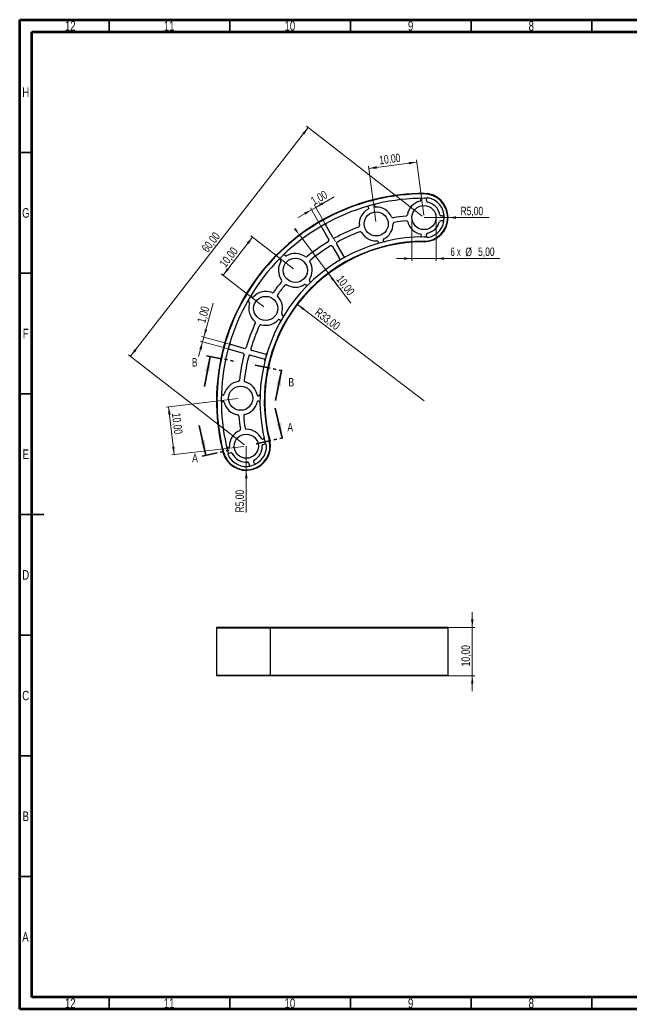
# Model space of a CAD drawing. Header units: millimetres. Extents: x 15 to 589, y 5 to 415.
# Drawn here: x 15 to 268.4, y 5 to 415 of the extents above; entities that cross this region are included whole.
import ezdxf

# ---------------------------------------------------------------- set-up
doc = ezdxf.new("R2010")
doc.units = ezdxf.units.MM
doc.linetypes.add('PHANTOM', pattern=[12.7, 6.35, -1.27, 1.27, -1.27, 1.27, -1.27])
doc.styles.add('SLDTEXTSTYLE0', font='TXT', dxfattribs={"width": 0.75})
doc.styles.add('SLDTEXTSTYLE4', font='TXT', dxfattribs={"width": 0.666667})
doc.dimstyles.new('SLDDIMSTYLE0', dxfattribs={"dimtxt": 3.5, "dimasz": 3.302, "dimexe": 0, "dimexo": 0.0625, "dimgap": 0.875, "dimtad": 1, "dimlfac": 0.5, "dimrnd": 1e-09, "dimzin": 12, "dimdsep": 46, "dimtxsty": 'SLDTEXTSTYLE0', "dimsah": 1, "dimcen": 0.09, "dimadec": 0, "dimazin": 3, "dimtfac": 1, "dimtofl": 0, "dimtmove": 0, "dimatfit": 3, "dimfxl": 0, "dimfrac": 2, "dimtolj": 1, "dimtzin": 12, "dimarcsym": 0})
doc.dimstyles.new('SLDDIMSTYLE1', dxfattribs={"dimtxt": 3.5, "dimasz": 3.302, "dimexe": 0, "dimexo": 0.0625, "dimgap": 0.875, "dimtad": 1, "dimlfac": 0.5, "dimrnd": 1e-09, "dimzin": 12, "dimdsep": 46, "dimtxsty": 'SLDTEXTSTYLE0', "dimsah": 1, "dimcen": 0, "dimadec": 0, "dimazin": 3, "dimtfac": 1, "dimtofl": 0, "dimtmove": 0, "dimatfit": 3, "dimfxl": 0, "dimfrac": 2, "dimtolj": 1, "dimtzin": 12, "dimarcsym": 0})
doc.dimstyles.new('SLDDIMSTYLE2', dxfattribs={"dimtxt": 3.5, "dimasz": 3.302, "dimexe": 0, "dimexo": 0.0625, "dimgap": 0.875, "dimtad": 1, "dimlfac": 0.5, "dimrnd": 1e-09, "dimzin": 12, "dimdsep": 46, "dimtxsty": 'SLDTEXTSTYLE0', "dimsah": 1, "dimcen": 0.09, "dimadec": 0, "dimazin": 3, "dimtfac": 1, "dimtmove": 0, "dimatfit": 0, "dimfxl": 0, "dimfrac": 2, "dimtolj": 1, "dimtzin": 12, "dimarcsym": 0})

# ---------------------------------------------------------------- blocks, each defined once
blk = doc.blocks.new('_D')
at = {"color": 7, "linetype": 'Continuous', "lineweight": 0}
for p, q in [((60.9, 275.59), (134.55, 370.33)), ((181.72, 333.66), (133.77, 370.95)), ((108.07, 238.92), (60.11, 276.21))]:
    blk.add_line(p, q, dxfattribs=at)
at = {"color": 7, "linetype": 'Continuous', "lineweight": 18}
for points in [[(134.55, 370.33), (132.13, 368.04), (132.93, 367.41)], [(60.9, 275.59), (63.33, 277.89), (62.53, 278.51)]]:
    blk.add_solid(points, dxfattribs=at)
at = {"color": 7, "linetype": 'Continuous', "lineweight": 18, "insert": (90.07, 320.46), "char_height": 3.5, "attachment_point": 1, "rotation": 52.1364, "style": 'SLDTEXTSTYLE0'}
blk.add_mtext('60,00', dxfattribs=at)
blk = doc.blocks.new('_D_1')
at = {"color": 7, "linetype": 'Continuous', "lineweight": 0}
for p, q in [((105.53, 258.06), (75.67, 254.54)), ((76.67, 254.66), (79, 234.8)), ((107.86, 238.19), (78.01, 234.68))]:
    blk.add_line(p, q, dxfattribs=at)
at = {"color": 7, "linetype": 'Continuous', "lineweight": 18}
for points in [[(76.67, 254.66), (76.55, 251.32), (77.56, 251.44)], [(79, 234.8), (79.12, 238.13), (78.11, 238.02)]]:
    blk.add_solid(points, dxfattribs=at)
at = {"color": 7, "linetype": 'Continuous', "lineweight": 18, "insert": (81.49, 252.27), "char_height": 3.5, "attachment_point": 1, "rotation": 276.7119, "style": 'SLDTEXTSTYLE0'}
blk.add_mtext('10,00', dxfattribs=at)
blk = doc.blocks.new('_D_2')
at = {"color": 7, "linetype": 'Continuous', "lineweight": 0}
for p, q in [((99.23, 309.13), (111.5, 324.92)), ((128.38, 311.8), (110.71, 325.53)), ((116.11, 296.01), (98.44, 309.74))]:
    blk.add_line(p, q, dxfattribs=at)
at = {"color": 7, "linetype": 'Continuous', "lineweight": 18}
for points in [[(111.5, 324.92), (109.08, 322.62), (109.88, 322)], [(99.23, 309.13), (101.66, 311.42), (100.85, 312.05)]]:
    blk.add_solid(points, dxfattribs=at)
at = {"color": 7, "linetype": 'Continuous', "lineweight": 18, "insert": (97.49, 314.24), "char_height": 3.5, "attachment_point": 1, "rotation": 52.1364, "style": 'SLDTEXTSTYLE0'}
blk.add_mtext('10,00', dxfattribs=at)
blk = doc.blocks.new('_D_3')
at = {"color": 7, "linetype": 'Continuous', "lineweight": 0}
for p, q in [((182.38, 334.04), (179.33, 357.03)), ((162.55, 331.41), (159.5, 354.4)), ((159.63, 353.41), (179.46, 356.04))]:
    blk.add_line(p, q, dxfattribs=at)
at = {"color": 7, "linetype": 'Continuous', "lineweight": 18}
for points in [[(159.63, 353.41), (162.97, 353.34), (162.84, 354.35)], [(179.46, 356.04), (176.12, 356.11), (176.25, 355.1)]]:
    blk.add_solid(points, dxfattribs=at)
at = {"color": 7, "linetype": 'Continuous', "lineweight": 18, "insert": (163.74, 358.5), "char_height": 3.5, "attachment_point": 1, "rotation": 7.5608, "style": 'SLDTEXTSTYLE0'}
blk.add_mtext('10,00', dxfattribs=at)
blk = doc.blocks.new('_D_4')
at = {"color": 7, "linetype": 'Continuous', "lineweight": 0}
for q in [(182.51, 333.05), (209.51, 333.05)]:
    blk.add_line((192.51, 333.05), q, dxfattribs=at)
at = {"color": 7, "linetype": 'Continuous', "lineweight": 18}
blk.add_solid([(192.51, 333.05), (195.81, 332.54), (195.81, 333.55)], dxfattribs=at)
at = {"color": 7, "linetype": 'Continuous', "lineweight": 18, "insert": (197.63, 337.53), "char_height": 3.5, "attachment_point": 1, "style": 'SLDTEXTSTYLE0'}
blk.add_mtext('R5,00', dxfattribs=at)
blk = doc.blocks.new('_D_5')
at = {"color": 7, "linetype": 'Continuous', "lineweight": 0}
for q in [(108.86, 238.31), (108.86, 210.85)]:
    blk.add_line((108.86, 228.31), q, dxfattribs=at)
at = {"color": 7, "linetype": 'Continuous', "lineweight": 18}
blk.add_solid([(108.86, 228.31), (108.35, 225.01), (109.37, 225.01)], dxfattribs=at)
at = {"color": 7, "linetype": 'Continuous', "lineweight": 18, "insert": (104.37, 210.85), "char_height": 3.5, "attachment_point": 1, "rotation": 90, "style": 'SLDTEXTSTYLE0'}
blk.add_mtext('R5,00', dxfattribs=at)
blk = doc.blocks.new('_D_6')
at = {"color": 7, "linetype": 'Continuous', "lineweight": 0}
blk.add_line((130.03, 297.07), (182.51, 257.05), dxfattribs=at)
at = {"color": 7, "linetype": 'Continuous', "lineweight": 18}
blk.add_solid([(130.03, 297.07), (132.35, 294.66), (132.96, 295.47)], dxfattribs=at)
at = {"color": 7, "linetype": 'Continuous', "lineweight": 18, "insert": (139.09, 295.83), "char_height": 3.5, "attachment_point": 1, "rotation": 322.6713, "style": 'SLDTEXTSTYLE0'}
blk.add_mtext('R33,00', dxfattribs=at)
blk = doc.blocks.new('_D_7')
at = {"color": 7, "linetype": 'Continuous', "lineweight": 0}
for p, q in [((130.89, 325.83), (152.13, 297.53)), ((130.89, 325.83), (142.9, 309.84)), ((142.9, 309.84), (146.71, 304.76))]:
    blk.add_line(p, q, dxfattribs=at)
at = {"color": 7, "linetype": 'Continuous', "lineweight": 18}
for points in [[(130.89, 325.83), (129.32, 328.78), (128.51, 328.17)], [(142.9, 309.84), (144.47, 306.89), (145.29, 307.5)]]:
    blk.add_solid(points, dxfattribs=at)
at = {"color": 7, "linetype": 'Continuous', "lineweight": 18, "insert": (148.76, 309.55), "char_height": 3.5, "attachment_point": 1, "rotation": 306.8851, "style": 'SLDTEXTSTYLE0'}
blk.add_mtext('10,00', dxfattribs=at)
blk = doc.blocks.new('_D_8')
at = {"color": 7, "linetype": 'Continuous', "lineweight": 0}
for p, q in [((177.51, 332.05), (177.51, 315.07)), ((187.51, 332.05), (187.51, 315.07)), ((177.51, 316.07), (171.16, 316.07)), ((177.51, 316.07), (187.51, 316.07)), ((187.51, 316.07), (213.98, 316.07))]:
    blk.add_line(p, q, dxfattribs=at)
at = {"color": 7, "linetype": 'Continuous', "lineweight": 18}
for points in [[(177.51, 316.07), (174.21, 316.58), (174.21, 315.56)], [(187.51, 316.07), (190.81, 315.56), (190.81, 316.58)]]:
    blk.add_solid(points, dxfattribs=at)
at = {"color": 7, "linetype": 'Continuous', "lineweight": 18, "char_height": 3.5, "attachment_point": 1}
for s, insert, style in [('6 x', (193.53, 320.63), 'SLDTEXTSTYLE4'), ('%%c', (199.65, 320.58), 'SLDTEXTSTYLE0'), ('5,00', (204.92, 320.63), 'SLDTEXTSTYLE0')]:
    blk.add_mtext(s, dxfattribs=dict(at, insert=insert, style=style))
blk = doc.blocks.new('_D_9')
at = {"color": 7, "linetype": 'Continuous', "lineweight": 0}
for p, q in [((137.63, 337.27), (145.29, 341.66)), ((135.9, 336.27), (130.39, 333.11)), ((139.65, 329.74), (135.4, 337.14)), ((135.9, 336.27), (137.63, 337.27)), ((145.86, 322.93), (137.13, 338.14))]:
    blk.add_line(p, q, dxfattribs=at)
at = {"color": 7, "linetype": 'Continuous', "lineweight": 18}
for points in [[(135.9, 336.27), (132.78, 335.07), (133.28, 334.19)], [(137.63, 337.27), (140.75, 338.47), (140.24, 339.35)]]:
    blk.add_solid(points, dxfattribs=at)
at = {"color": 7, "linetype": 'Continuous', "lineweight": 18, "insert": (135.19, 341.07), "char_height": 3.5, "attachment_point": 1, "rotation": 29.8486, "style": 'SLDTEXTSTYLE0'}
blk.add_mtext('1,00', dxfattribs=at)
blk = doc.blocks.new('_D_10')
at = {"color": 7, "linetype": 'Continuous', "lineweight": 0}
for p, q in [((91.28, 283.51), (95.19, 297.53)), ((101.5, 280.67), (90.32, 283.78)), ((90.75, 281.59), (91.28, 283.51)), ((90.75, 281.59), (89.04, 275.47)), ((100.96, 278.74), (89.78, 281.86))]:
    blk.add_line(p, q, dxfattribs=at)
at = {"color": 7, "linetype": 'Continuous', "lineweight": 18}
for points in [[(91.28, 283.51), (92.66, 286.56), (91.68, 286.83)], [(90.75, 281.59), (89.37, 278.54), (90.35, 278.27)]]:
    blk.add_solid(points, dxfattribs=at)
at = {"color": 7, "linetype": 'Continuous', "lineweight": 18, "insert": (88.41, 290.02), "char_height": 3.5, "attachment_point": 1, "rotation": 74.4241, "style": 'SLDTEXTSTYLE0'}
blk.add_mtext('1,00', dxfattribs=at)
blk = doc.blocks.new('_D_11')
at = {"color": 7, "linetype": 'Continuous', "lineweight": 0}
for p, q in [((202.51, 163.19), (202.51, 169.54)), ((183.51, 163.19), (203.51, 163.19)), ((202.51, 163.19), (202.51, 143.19)), ((183.51, 143.19), (203.51, 143.19)), ((202.51, 143.19), (202.51, 136.84))]:
    blk.add_line(p, q, dxfattribs=at)
at = {"color": 7, "linetype": 'Continuous', "lineweight": 18}
for points in [[(202.51, 163.19), (203.02, 166.5), (202, 166.5)], [(202.51, 143.19), (202, 139.89), (203.02, 139.89)]]:
    blk.add_solid(points, dxfattribs=at)
at = {"color": 7, "linetype": 'Continuous', "lineweight": 18, "insert": (198, 147.09), "char_height": 3.5, "attachment_point": 1, "rotation": 90, "style": 'SLDTEXTSTYLE0'}
blk.add_mtext('10,00', dxfattribs=at)

msp = doc.modelspace()

# ---------------------------------------------------------------- linework, layer by layer
at = {"color": 7, "linetype": 'Continuous', "lineweight": 70}
for p, q in [((15, 5), (15, 415)), ((15, 415), (589, 415)), ((20, 10), (20, 410)), ((20, 410), (584, 410)), ((584, 10), (20, 10)), ((589, 5), (15, 5))]:
    msp.add_line(p, q, dxfattribs=at)
at = {"color": 7, "linetype": 'Continuous', "lineweight": 35}
for p, q in [((52, 410), (52, 415)), ((102, 410), (102, 415)), ((152, 410), (152, 415)), ((202, 410), (202, 415)), ((252, 410), (252, 415)), ((20, 360), (15, 360)), ((20, 310), (15, 310)), ((91.476, 263.031), (93.932, 275.492)), ((120.972, 257.218), (123.427, 269.679)), ((20, 260), (15, 260)), ((120.895, 254.087), (123.724, 241.706)), ((89.331, 246.875), (92.16, 234.494)), ((15, 210), (25, 210)), ((20, 210), (15, 210)), ((20, 160), (15, 160)), ((20, 110), (15, 110)), ((20, 60), (15, 60)), ((52, 10), (52, 5)), ((102, 10), (102, 5)), ((152, 10), (152, 5)), ((202, 10), (202, 5)), ((252, 10), (252, 5))]:
    msp.add_line(p, q, dxfattribs=at)
at = {"color": 7, "linetype": 'Continuous', "lineweight": 25}
for p, q in [((182.512, 343.046), (182.512, 342.846)), ((183.512, 340.066), (183.512, 340.68)), ((140.144, 328.872), (143.031, 323.84)), ((144.766, 324.835), (141.878, 329.867)), ((183.512, 325.412), (183.512, 326.026)), ((144.624, 321.064), (147.511, 316.032)), ((149.246, 317.027), (146.359, 322.059)), ((182.512, 323.246), (182.512, 323.046)), ((108.046, 278.842), (102.458, 280.399)), ((101.921, 278.473), (107.509, 276.915)), ((110.593, 276.056), (116.181, 274.498)), ((116.718, 276.424), (111.13, 277.982)), ((115.908, 239.071), (116.503, 239.222)), ((101.706, 235.458), (102.301, 235.609)), ((96.512, 162.995), (96.512, 143.395)), ((99.361, 163.195), (96.712, 163.195)), ((118.658, 163.195), (99.361, 163.195)), ((182.512, 163.195), (118.658, 163.195)), ((118.858, 143.395), (118.858, 162.995)), ((182.512, 163.195), (182.512, 162.995)), ((192.312, 163.195), (182.512, 163.195)), ((192.512, 143.395), (192.512, 162.995)), ((99.361, 143.195), (96.712, 143.195)), ((118.658, 143.195), (99.361, 143.195)), ((182.512, 143.195), (118.658, 143.195)), ((182.512, 143.195), (182.512, 143.395)), ((192.312, 143.195), (182.512, 143.195))]:
    msp.add_line(p, q, dxfattribs=at)
at = {"color": 7, "linetype": 'PHANTOM', "lineweight": 35}
for p, q in [((92.374, 275.798), (104.841, 273.342)), ((112.525, 271.827), (124.985, 269.372)), ((112.891, 239.231), (125.272, 242.06)), ((90.612, 234.14), (102.999, 236.971))]:
    msp.add_line(p, q, dxfattribs=at)
at = {"color": 8, "linetype": 'Continuous', "lineweight": 25}
for p, q in [((96.512, 162.995), (99.167, 162.995)), ((99.167, 162.995), (118.858, 162.995)), ((118.858, 162.995), (182.512, 162.995)), ((182.512, 162.995), (192.512, 162.995)), ((96.512, 143.395), (99.167, 143.395)), ((99.167, 143.395), (118.858, 143.395)), ((118.858, 143.395), (182.512, 143.395)), ((182.512, 143.395), (192.512, 143.395))]:
    msp.add_line(p, q, dxfattribs=at)
at = {"color": 7, "linetype": 'Continuous', "lineweight": 25, "flags": 128}
for points in [[(118.549, 240.775), (118.546, 240.774), (118.535, 240.771), (118.517, 240.766), (118.493, 240.76), (118.463, 240.753), (118.43, 240.744), (118.393, 240.735), (118.356, 240.725)], [(99.167, 235.844), (99.171, 235.845), (99.182, 235.848), (99.199, 235.852), (99.224, 235.858), (99.253, 235.866), (99.286, 235.874), (99.323, 235.884), (99.361, 235.893)]]:
    msp.add_lwpolyline(points, dxfattribs=at)
at = {"color": 7, "linetype": 'Continuous', "lineweight": 25}
for centre in [(182.512, 333.046), (162.686, 330.415), (129.172, 311.183), (116.896, 295.393), (106.521, 258.172), (108.858, 238.309)]:
    msp.add_circle(centre, 5, dxfattribs=at)
for centre, radius, start, end in [((182.512, 257.046), 86, 90, 194.27271), ((182.512, 257.046), 85.8, 90, 194.27271), ((182.512, 257.046), 84, 90, 194.27271), ((180.698, 340.426), 0.6, 283.81129, 91.24653), ((182.512, 333.046), 10, 270, 90), ((182.512, 333.046), 9.8, 270, 90), ((182.512, 333.046), 8, 82.26691, 90), ((184.112, 340.68), 0.6, 150.75672, 180), ((184.112, 340.68), 0.6, 78.163, 150.75672), ((182.512, 333.046), 8.4, 281.837, 78.163), ((162.686, 330.415), 7, 118.93298, 185.75558), ((159.009, 337.066), 0.6, 298.93298, 106.36821), ((162.512, 338.013), 0.6, 103.87516, 271.3104), ((162.686, 330.415), 7, 24.4878, 91.3104), ((182.512, 333.046), 7, 103.81129, 170.63389), ((184.112, 340.066), 0.6, 180, 257.16041), ((182.512, 333.046), 6.6, 10.2063, 77.16041), ((169.603, 333.565), 0.6, 204.4878, 279.5764), ((182.512, 257.046), 77, 95.54529, 99.5764), ((175.014, 334.283), 0.6, 275.54529, 350.63389), ((189.598, 334.322), 0.6, 190.2063, 264.76072), ((182.512, 257.046), 77, 84.30198, 84.76072), ((190.217, 334.263), 0.6, 264.30198, 8.97315), ((139.623, 328.573), 0.6, 29.8486, 120.94787), ((142.399, 330.166), 0.6, 118.74933, 209.8486), ((182.512, 257.046), 77, 110.66697, 118.66716), ((155.124, 329.652), 0.6, 290.66697, 5.75558), ((162.686, 330.415), 7, 297.62562, 0.15186), ((170.286, 330.435), 0.6, 99.45831, 180.15186), ((182.512, 257.046), 75, 95.66338, 99.45831), ((175.17, 331.083), 0.6, 14.96982, 95.66338), ((182.512, 333.046), 7, 194.96982, 257.49607), ((182.512, 333.046), 6.6, 282.83959, 344.49922), ((189.45, 331.122), 0.6, 84.64915, 164.49922), ((182.512, 257.046), 75, 84.18063, 84.64915), ((190.056, 331.063), 0.6, 345.26879, 84.18063), ((182.512, 257.046), 68, 90, 194.27271), ((145.286, 325.134), 0.6, 209.8486, 298.66716), ((182.512, 257.046), 75, 110.78507, 118.61634), ((156.11, 326.604), 0.6, 30.09151, 110.78507), ((162.686, 330.415), 7, 210.09151, 272.61776), ((166.21, 323.681), 0.6, 117.62562, 283.74725), ((180.867, 325.626), 0.6, 271.37444, 77.49607), ((182.512, 333.046), 8, 270, 277.73309), ((184.112, 326.026), 0.6, 102.83959, 180), ((184.112, 325.412), 0.6, 180, 209.24328), ((184.112, 325.412), 0.6, 209.24328, 281.837), ((182.512, 257.046), 66.2, 90, 194.27271), ((182.512, 257.046), 66, 90, 194.27271), ((182.512, 257.046), 77, 121.03004, 129.03022), ((182.512, 257.046), 75, 121.08086, 128.91213), ((142.51, 323.541), 0.6, 301.03004, 29.8486), ((144.103, 320.765), 0.6, 29.8486, 121.08086), ((146.879, 322.358), 0.6, 118.61634, 209.8486), ((163.033, 322.822), 0.6, 286.49612, 92.61776), ((122.7, 315.167), 0.6, 328.3868, 135.82204), ((125.284, 317.713), 0.6, 133.32898, 300.76422), ((129.172, 311.183), 7, 53.94162, 120.76422), ((133.645, 317.327), 0.6, 233.94162, 309.03022), ((146.991, 315.733), 0.6, 301.18506, 29.8486), ((149.766, 317.326), 0.6, 209.8486, 298.51213), ((129.172, 311.183), 7, 148.3868, 215.2094), ((129.172, 311.183), 7, 327.07944, 29.60569), ((135.78, 314.938), 0.6, 128.91213, 209.60569), ((182.512, 257.046), 77, 140.1208, 144.15191), ((182.512, 257.046), 75, 140.23889, 144.03382), ((122.962, 306.801), 0.6, 320.1208, 35.2094), ((125.32, 304.631), 0.6, 59.54533, 140.23889), ((129.172, 311.183), 7, 239.54533, 302.07158), ((133.207, 304.743), 0.6, 315.94995, 122.07158), ((135.551, 307.052), 0.6, 147.07944, 313.20107), ((111.44, 300.684), 0.6, 148.45067, 315.88591), ((116.896, 295.393), 7, 69.06331, 135.88591), ((119.612, 302.492), 0.6, 249.06331, 324.15191), ((122.296, 300.742), 0.6, 144.03382, 224.72737), ((116.896, 295.393), 7, 342.20113, 44.72737), ((109.609, 297.551), 0.6, 343.50849, 150.94372), ((116.896, 295.393), 7, 163.50849, 230.33109), ((124.132, 293.07), 0.6, 162.20113, 328.32276), ((182.512, 257.046), 77, 155.24248, 163.24267), ((182.512, 257.046), 75, 155.36058, 163.19185), ((112.045, 289.543), 0.6, 335.24248, 50.33109), ((114.886, 288.064), 0.6, 74.66702, 155.36058), ((116.896, 295.393), 7, 254.66702, 317.19327), ((122.472, 290.229), 0.6, 331.07163, 137.19327), ((102.619, 280.977), 0.6, 163.32484, 254.42411), ((108.208, 279.42), 0.6, 254.42411, 343.24267), ((101.76, 277.895), 0.6, 74.42411, 165.52338), ((182.512, 257.046), 77, 165.60555, 173.60573), ((107.348, 276.337), 0.6, 345.60555, 74.42411), ((182.512, 257.046), 75, 165.65637, 173.48764), ((110.431, 275.478), 0.6, 74.42411, 165.65637), ((111.291, 278.56), 0.6, 163.19185, 254.42411), ((116.879, 277.002), 0.6, 254.42411, 343.08764), ((116.02, 273.92), 0.6, 345.76057, 74.42411), ((106.521, 258.172), 7, 98.51713, 165.33973), ((105.395, 265.688), 0.6, 278.51713, 353.60573), ((108.592, 265.484), 0.6, 173.48764, 254.1812), ((106.521, 258.172), 7, 11.65495, 74.1812), ((99.168, 260.096), 0.6, 177.90449, 345.33973), ((113.964, 259.708), 0.6, 191.65495, 357.77658), ((99.114, 256.467), 0.6, 12.96231, 180.39755), ((106.521, 258.172), 7, 192.96231, 259.78491), ((106.521, 258.172), 7, 284.12084, 346.64709), ((113.915, 256.417), 0.6, 0.52546, 166.64709), ((105.173, 250.693), 0.6, 4.69631, 79.78491), ((182.512, 257.046), 77, 184.69631, 188.72742), ((108.375, 250.802), 0.6, 104.12084, 184.8144), ((182.512, 257.046), 75, 184.8144, 188.60933), ((108.858, 238.309), 7, 113.63882, 180.46142), ((105.811, 245.272), 0.6, 293.63882, 8.72742), ((108.951, 245.909), 0.6, 188.60933, 269.30289), ((108.858, 238.309), 7, 26.77664, 89.30289), ((108.858, 238.309), 10, 194.27271, 14.27271), ((108.858, 238.309), 9.8, 194.27271, 14.27271), ((101.258, 238.248), 0.6, 193.02618, 0.46142), ((108.858, 238.309), 8.4, 206.10971, 2.4357), ((108.858, 238.309), 6.6, 299.77349, 1.43312), ((115.643, 241.733), 0.6, 206.77664, 12.89827), ((116.056, 238.489), 0.6, 104.27271, 181.43312), ((116.651, 238.641), 0.6, 75.02943, 104.27271), ((108.858, 238.309), 8, 6.53962, 14.27271), ((116.651, 238.641), 0.6, 2.4357, 75.02943), ((108.858, 238.309), 8, 194.27271, 202.0058), ((101.854, 234.877), 0.6, 133.51599, 206.10971), ((101.854, 234.877), 0.6, 104.27271, 133.51599), ((102.449, 235.028), 0.6, 27.1123, 104.27271), ((108.858, 238.309), 6.6, 207.1123, 274.06641), ((109.369, 231.127), 0.6, 19.51199, 94.06641), ((109.579, 230.543), 0.6, 275.29955, 19.97072), ((182.512, 257.046), 77, 199.51199, 199.97072), ((112.433, 232.06), 0.6, 119.77349, 199.62355), ((182.512, 257.046), 75, 199.62355, 200.09208), ((112.64, 231.488), 0.6, 200.09208, 299.00391), ((96.712, 162.995), 0.2, 90, 180), ((99.364, 162.998), 0.197, 90.91457, 180.88138), ((118.658, 162.995), 0.2, 0, 90), ((192.312, 162.995), 0.2, 0, 90), ((96.712, 143.395), 0.2, 180, 270), ((99.364, 143.392), 0.197, 179.11862, 269.08543), ((118.658, 143.395), 0.2, 270, 0), ((192.312, 143.395), 0.2, 270, 0)]:
    msp.add_arc(centre, radius, start, end, dxfattribs=at)
at = {"color": 7, "linetype": 'Continuous', "lineweight": 35}
for points in [[(93.932, 275.492), (91.707, 269.458), (93.701, 269.065)], [(123.427, 269.679), (121.203, 263.645), (123.196, 263.252)], [(123.724, 241.706), (123.3, 248.123), (121.319, 247.67)], [(92.16, 234.494), (91.736, 240.911), (89.755, 240.458)]]:
    msp.add_solid(points, dxfattribs=at)

# ---------------------------------------------------------------- texts
at = {"color": 7, "linetype": 'Continuous', "lineweight": 0, "attachment_point": 2, "style": 'SLDTEXTSTYLE0'}
for s, insert, char_height in [('12', (35.92, 414.452), 3.9687), ('11', (76.92, 414.452), 3.9687), ('10', (126.92, 414.452), 3.9687), ('9', (176.96, 414.452), 3.969), ('8', (226.96, 414.452), 3.969), ('H', (17.49, 386.952), 3.969), ('G', (17.487, 336.952), 3.969), ('F', (17.458, 286.952), 3.969), ('E', (17.508, 236.952), 3.969), ('D', (17.453, 186.952), 3.969), ('C', (17.459, 136.952), 3.969), ('B', (17.471, 86.952), 3.969), ('A', (17.34, 36.952), 3.969), ('12', (35.92, 9.452), 3.9687), ('11', (76.92, 9.452), 3.9687), ('10', (126.92, 9.452), 3.9687), ('9', (176.96, 9.452), 3.969), ('8', (226.96, 9.452), 3.969)]:
    msp.add_mtext(s, dxfattribs=dict(at, insert=insert, char_height=char_height))
at = {"color": 7, "linetype": 'Continuous', "char_height": 3.5, "attachment_point": 1, "style": 'SLDTEXTSTYLE0'}
for s, insert in [('B', (86.341, 274.819)), ('B', (126.318, 266.57)), ('A', (125.888, 247.905)), ('A', (86.424, 235.159))]:
    msp.add_mtext(s, dxfattribs=dict(at, insert=insert))

# ---------------------------------------------------------------- dimensions: what is measured, and where the dimension line sits
at = {"color": 7, "linetype": 'Continuous', "lineweight": 18}
for base, p1, p2, angle, dimstyle, picture, middle in [((134.555, 370.331), (108.858, 238.309), (182.512, 333.046), 52.13635, 'SLDDIMSTYLE0', '_D', (97.199, 322.283)), ((179.46, 356.039), (162.686, 330.415), (182.512, 333.046), 7.56084, 'SLDDIMSTYLE0', '_D_3', (170.103, 354.797)), ((137.63, 337.27), (140.144, 328.872), (146.359, 322.059), 29.8486, 'SLDDIMSTYLE2', '_D_9', (141.362, 339.411)), ((142.898, 309.836), (130.894, 325.832), (142.898, 309.836), 306.88508, 'SLDDIMSTYLE2', '_D_7', (148.639, 302.185)), ((111.504, 324.919), (116.896, 295.393), (129.172, 311.183), 52.13635, 'SLDDIMSTYLE0', '_D_2', (104.623, 316.067)), ((91.284, 283.514), (101.921, 278.473), (102.458, 280.399), 74.42411, 'SLDDIMSTYLE2', '_D_10', (93.974, 293.166)), ((79.004, 234.796), (106.521, 258.172), (108.858, 238.309), 276.71186, 'SLDDIMSTYLE0', '_D_1', (77.69, 245.966)), ((202.512, 143.195), (182.512, 163.195), (182.512, 143.195), 90, 'SLDDIMSTYLE2', '_D_11', (202.512, 152.904))]:
    dim = msp.add_linear_dim(base=base, p1=p1, p2=p2, angle=angle, dimstyle=dimstyle, dxfattribs=at)
    dim.commit()
    dim.dimension.update_dxf_attribs({"geometry": picture, "text_midpoint": middle, "dimtype": 160})
for center, mpoint, picture, middle in [((182.512, 333.046), (192.512, 333.046), '_D_4', (203.75, 333.046)), ((182.512, 257.046), (130.031, 297.068), '_D_6', (142.05, 287.902)), ((108.858, 238.309), (108.858, 228.309), '_D_5', (108.858, 216.616))]:
    dim = msp.add_radius_dim(center=center, mpoint=mpoint, dimstyle='SLDDIMSTYLE1', dxfattribs=at)
    dim.commit()
    dim.dimension.update_dxf_attribs({"geometry": picture, "text_midpoint": middle, "dimtype": 164})
dim = msp.add_linear_dim(base=(187.512, 316.067), p1=(177.512, 333.046), p2=(187.512, 333.046), text='6 x%%c<>', dimstyle='SLDDIMSTYLE2', dxfattribs=at)
dim.commit()
dim.dimension.update_dxf_attribs({"geometry": '_D_8', "text_midpoint": (203.75, 316.067), "dimtype": 160})

doc.saveas('drawing.dxf')
